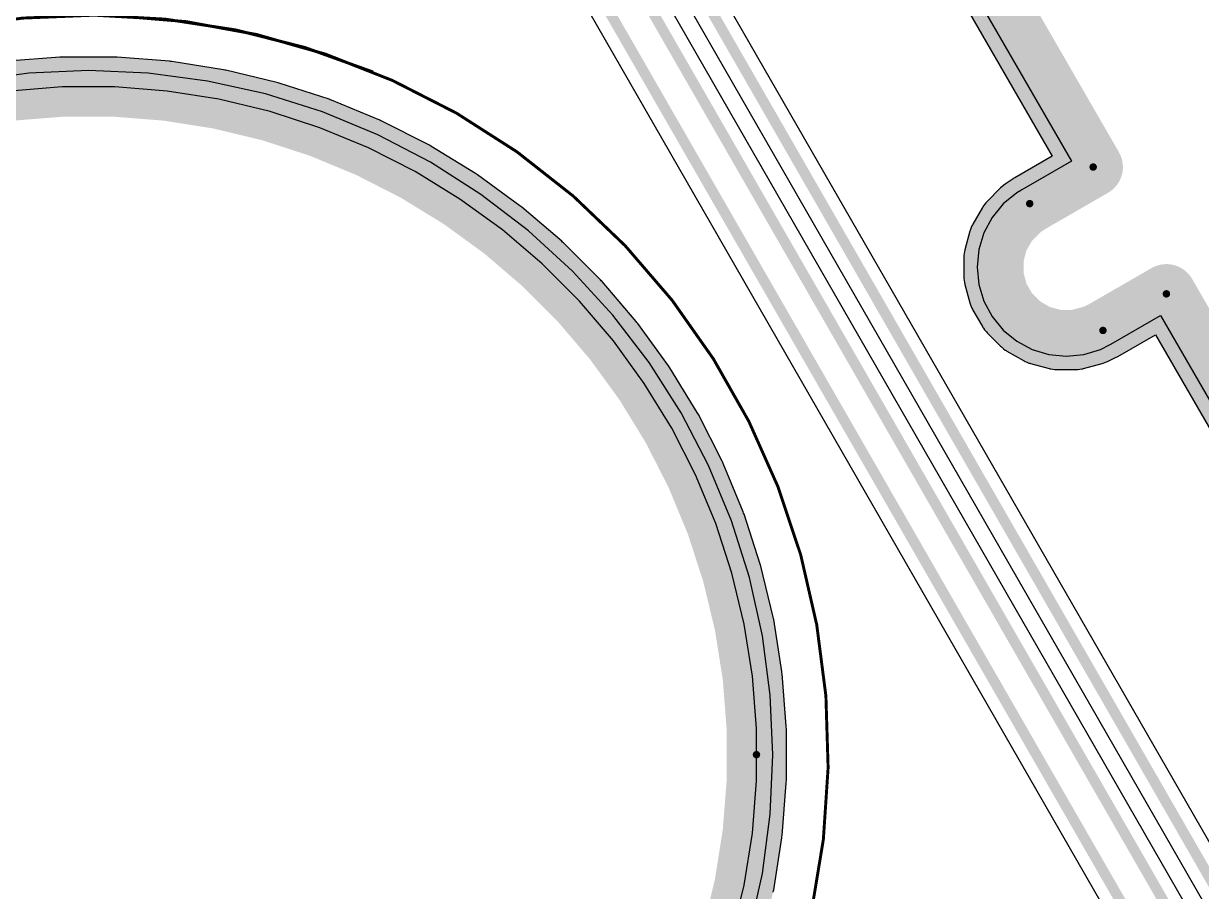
# Model space of a CAD drawing. Header units: millimetres. Extents: x 1.5 to 19.4, y 0 to 11.5.
# Drawn here: x 8.101 to 8.893, y 7.443 to 8.027 of the extents above; entities that cross this region are included whole.
import ezdxf

# ---------------------------------------------------------------- set-up
doc = ezdxf.new("R2010")
doc.units = ezdxf.units.MM
doc.header["$MEASUREMENT"] = 0
for name, color, linetype in [('BottomLayer', 5, 'Continuous'), ('InternalPlane1', 76, 'Continuous'), ('InternalPlane2', 16, 'Continuous'), ('KeepOutLayer', 6, 'Continuous'), ('Mechanical2', 216, 'Continuous'), ('Mechanical4', 56, 'Continuous'), ('MultiLayer', 9, 'Continuous'), ('TopLayer', 1, 'Continuous')]:
    doc.layers.add(name, color=color, linetype=linetype)

msp = doc.modelspace()

# ---------------------------------------------------------------- linework, layer by layer
at = {"layer": 'BottomLayer'}
for p, q in [((8.2755, 8.85211), (8.80544, 7.93424)), ((8.97733, 7.33857), (8.17443, 8.73573)), ((8.15743, 8.71825), (8.95253, 7.33467)), ((8.14498, 7.9951), (8.10491, 7.99335)), ((8.18505, 7.99335), (8.14498, 7.9951)), ((8.10491, 7.99335), (8.06515, 7.98811)), ((8.22482, 7.98811), (8.18505, 7.99335)), ((8.26398, 7.97943), (8.22482, 7.98811)), ((8.30223, 7.96737), (8.26398, 7.97943)), ((8.33929, 7.95202), (8.30223, 7.96737)), ((8.37486, 7.9335), (8.33929, 7.95202)), ((8.40869, 7.91195), (8.37486, 7.9335)), ((8.80544, 7.93424), (8.77209, 7.91499)), ((8.44051, 7.88753), (8.40869, 7.91195)), ((8.76871, 7.91298), (8.75962, 7.90552)), ((8.77151, 7.91448), (8.76871, 7.91298)), ((8.77209, 7.91499), (8.77151, 7.91448)), ((8.75962, 7.90552), (8.75216, 7.89643)), ((8.75216, 7.89643), (8.74661, 7.88606)), ((8.47008, 7.86044), (8.44051, 7.88753)), ((8.74661, 7.88606), (8.7432, 7.8748)), ((8.7432, 7.8748), (8.74205, 7.8631)), ((8.49718, 7.83086), (8.47008, 7.86044)), ((8.74205, 7.8631), (8.7432, 7.85139)), ((8.7432, 7.85139), (8.74661, 7.84013)), ((8.74661, 7.84013), (8.75216, 7.82976)), ((8.52159, 7.79904), (8.49718, 7.83086)), ((8.75216, 7.82976), (8.75962, 7.82067)), ((8.83201, 7.8112), (8.86535, 7.83046)), ((8.86535, 7.83046), (9.2775, 7.1166)), ((8.75962, 7.82067), (8.76871, 7.81321)), ((8.76871, 7.81321), (8.77909, 7.80766)), ((8.77909, 7.80766), (8.79034, 7.80425)), ((8.81375, 7.80425), (8.82501, 7.80766)), ((8.82501, 7.80766), (8.831, 7.81086)), ((8.831, 7.81086), (8.83201, 7.8112)), ((8.54314, 7.76522), (8.52159, 7.79904)), ((8.79034, 7.80425), (8.80205, 7.80309)), ((8.80205, 7.80309), (8.81375, 7.80425)), ((8.56166, 7.72964), (8.54314, 7.76522)), ((8.57701, 7.69259), (8.56166, 7.72964)), ((8.58907, 7.65433), (8.57701, 7.69259)), ((8.59776, 7.61517), (8.58907, 7.65433)), ((8.60299, 7.57541), (8.59776, 7.61517)), ((8.60474, 7.53534), (8.60299, 7.57541)), ((8.60299, 7.49527), (8.60474, 7.53534)), ((8.59776, 7.4555), (8.60299, 7.49527)), ((8.58907, 7.41635), (8.59776, 7.4555))]:
    msp.add_line(p, q, dxfattribs=at)
at = {"layer": 'BottomLayer', "const_width": 0.007}
msp.add_lwpolyline([(8.16426, 8.72989), (8.96717, 7.33273)], dxfattribs=at)
at = {"layer": 'InternalPlane1'}
for p, q in [((8.27206, 8.83928), (8.79261, 7.93768)), ((8.12577, 8.00419), (8.09061, 8.00143)), ((8.12656, 8.00418), (8.12577, 8.00419)), ((8.12735, 8.00425), (8.12656, 8.00418)), ((8.16262, 8.00425), (8.12735, 8.00425)), ((8.1634, 8.00418), (8.16262, 8.00425)), ((8.16419, 8.00419), (8.1634, 8.00418)), ((8.19935, 8.00143), (8.16419, 8.00419)), ((8.20013, 8.00129), (8.19935, 8.00143)), ((8.20092, 8.00124), (8.20013, 8.00129)), ((8.23576, 7.99572), (8.20092, 8.00124)), ((8.23652, 7.99552), (8.23576, 7.99572)), ((8.2373, 7.99542), (8.23652, 7.99552)), ((8.2716, 7.98718), (8.2373, 7.99542)), ((8.27234, 7.98692), (8.2716, 7.98718)), ((8.27312, 7.98675), (8.27234, 7.98692)), ((8.30666, 7.97586), (8.27312, 7.98675)), ((8.30738, 7.97554), (8.30666, 7.97586)), ((8.30814, 7.97531), (8.30738, 7.97554)), ((8.34072, 7.96181), (8.30814, 7.97531)), ((8.34142, 7.96144), (8.34072, 7.96181)), ((8.34216, 7.96115), (8.34142, 7.96144)), ((8.37358, 7.94514), (8.34216, 7.96115)), ((8.37424, 7.94471), (8.37358, 7.94514)), ((8.37496, 7.94437), (8.37424, 7.94471)), ((8.40503, 7.92594), (8.37496, 7.94437)), ((8.79261, 7.93768), (8.76739, 7.92312)), ((8.40566, 7.92546), (8.40503, 7.92594)), ((8.40634, 7.92506), (8.40566, 7.92546)), ((8.43487, 7.90433), (8.40634, 7.92506)), ((8.75788, 7.91635), (8.74879, 7.90726)), ((8.76092, 7.91885), (8.75788, 7.91635)), ((8.76628, 7.92242), (8.76092, 7.91885)), ((8.76686, 7.92273), (8.76628, 7.92242)), ((8.76739, 7.92312), (8.76686, 7.92273)), ((8.43546, 7.90381), (8.43487, 7.90433)), ((8.43611, 7.90336), (8.43546, 7.90381)), ((8.46293, 7.88045), (8.43611, 7.90336)), ((8.7456, 7.9031), (8.73918, 7.89198)), ((8.74598, 7.90364), (8.7456, 7.9031)), ((8.74629, 7.90422), (8.74598, 7.90364)), ((8.74713, 7.90524), (8.74629, 7.90422)), ((8.74789, 7.9063), (8.74713, 7.90524)), ((8.74837, 7.90675), (8.74789, 7.9063)), ((8.74879, 7.90726), (8.74837, 7.90675)), ((8.73918, 7.89198), (8.7389, 7.89138)), ((8.73717, 7.88713), (8.73384, 7.87472)), ((8.7374, 7.88775), (8.73717, 7.88713)), ((8.73755, 7.88839), (8.7374, 7.88775)), ((8.73809, 7.88958), (8.73755, 7.88839)), ((8.73856, 7.89082), (8.73809, 7.88958)), ((8.7389, 7.89138), (8.73856, 7.89082)), ((8.46348, 7.87988), (8.46293, 7.88045)), ((8.46409, 7.87938), (8.46348, 7.87988)), ((8.48903, 7.85444), (8.46409, 7.87938)), ((8.73322, 7.87017), (8.73316, 7.86952)), ((8.73316, 7.86952), (8.73316, 7.85667)), ((8.73342, 7.87213), (8.7332, 7.87083)), ((8.7332, 7.87083), (8.73322, 7.87017)), ((8.73354, 7.87344), (8.73342, 7.87213)), ((8.73374, 7.87407), (8.73354, 7.87344)), ((8.73384, 7.87472), (8.73374, 7.87407)), ((8.48953, 7.85383), (8.48903, 7.85444)), ((8.4901, 7.85328), (8.48953, 7.85383)), ((8.513, 7.82647), (8.4901, 7.85328)), ((8.73316, 7.85667), (8.73322, 7.85602)), ((8.73322, 7.85602), (8.7332, 7.85536)), ((8.7332, 7.85536), (8.73342, 7.85406)), ((8.73342, 7.85406), (8.73354, 7.85275)), ((8.73354, 7.85275), (8.73374, 7.85212)), ((8.73374, 7.85212), (8.73384, 7.85147)), ((8.73384, 7.85147), (8.73717, 7.83906)), ((8.73717, 7.83906), (8.7374, 7.83844)), ((8.7374, 7.83844), (8.73755, 7.8378)), ((8.73755, 7.8378), (8.73809, 7.8366)), ((8.73809, 7.8366), (8.73856, 7.83537)), ((8.73856, 7.83537), (8.7389, 7.83481)), ((8.7389, 7.83481), (8.73918, 7.83421)), ((8.73918, 7.83421), (8.7456, 7.82309)), ((8.51346, 7.82582), (8.513, 7.82647)), ((8.51398, 7.82523), (8.51346, 7.82582)), ((8.53471, 7.79669), (8.51398, 7.82523)), ((8.7456, 7.82309), (8.74598, 7.82255)), ((8.74598, 7.82255), (8.74629, 7.82197)), ((8.74629, 7.82197), (8.74713, 7.82095)), ((8.74713, 7.82095), (8.74789, 7.81989)), ((8.74789, 7.81989), (8.74837, 7.81944)), ((8.74837, 7.81944), (8.74879, 7.81893)), ((8.74879, 7.81893), (8.75788, 7.80984)), ((8.8367, 7.80307), (8.86192, 7.81763)), ((8.86192, 7.81763), (9.26937, 7.11191)), ((8.75788, 7.80984), (8.75839, 7.80942)), ((8.75839, 7.80942), (8.75884, 7.80894)), ((8.75884, 7.80894), (8.75991, 7.80818)), ((8.75991, 7.80818), (8.76092, 7.80734)), ((8.76092, 7.80734), (8.7615, 7.80703)), ((8.7615, 7.80703), (8.76204, 7.80665)), ((8.76204, 7.80665), (8.77317, 7.80022)), ((8.53511, 7.79601), (8.53471, 7.79669)), ((8.77317, 7.80022), (8.77377, 7.79995)), ((8.77377, 7.79995), (8.77433, 7.7996)), ((8.77433, 7.7996), (8.77556, 7.79914)), ((8.77556, 7.79914), (8.77675, 7.7986)), ((8.77675, 7.7986), (8.7774, 7.79845)), ((8.7774, 7.79845), (8.77801, 7.79822)), ((8.77801, 7.79822), (8.79042, 7.79489)), ((8.81367, 7.79489), (8.82608, 7.79822)), ((8.82608, 7.79822), (8.82861, 7.79917)), ((8.82608, 7.79822), (8.82608, 7.79822)), ((8.82608, 7.79822), (8.82608, 7.79822)), ((8.82861, 7.79917), (8.82977, 7.7996)), ((8.82977, 7.7996), (8.83554, 7.80245)), ((8.82977, 7.7996), (8.82977, 7.7996)), ((8.82977, 7.7996), (8.82977, 7.7996)), ((8.83554, 7.80245), (8.8361, 7.8028)), ((8.8361, 7.8028), (8.8367, 7.80307)), ((8.53559, 7.79538), (8.53511, 7.79601)), ((8.55401, 7.76531), (8.53559, 7.79538)), ((8.79042, 7.79489), (8.79107, 7.79478)), ((8.79107, 7.79478), (8.7917, 7.79459)), ((8.7917, 7.79459), (8.79301, 7.79446)), ((8.79301, 7.79446), (8.79431, 7.79425)), ((8.79431, 7.79425), (8.79497, 7.79427)), ((8.79497, 7.79427), (8.79562, 7.79421)), ((8.79562, 7.79421), (8.80847, 7.79421)), ((8.80847, 7.79421), (8.80913, 7.79427)), ((8.80913, 7.79427), (8.80978, 7.79425)), ((8.80978, 7.79425), (8.81108, 7.79446)), ((8.81108, 7.79446), (8.81239, 7.79459)), ((8.81239, 7.79459), (8.81302, 7.79478)), ((8.81302, 7.79478), (8.81367, 7.79489)), ((8.55436, 7.7646), (8.55401, 7.76531)), ((8.55479, 7.76393), (8.55436, 7.7646)), ((8.5708, 7.73251), (8.55479, 7.76393)), ((8.57109, 7.73177), (8.5708, 7.73251)), ((8.57146, 7.73108), (8.57109, 7.73177)), ((8.58495, 7.69849), (8.57146, 7.73108)), ((8.58518, 7.69774), (8.58495, 7.69849)), ((8.5855, 7.69701), (8.58518, 7.69774)), ((8.5964, 7.66347), (8.5855, 7.69701)), ((8.59657, 7.6627), (8.5964, 7.66347)), ((8.59683, 7.66195), (8.59657, 7.6627)), ((8.60506, 7.62766), (8.59683, 7.66195)), ((8.60517, 7.62688), (8.60506, 7.62766)), ((8.60537, 7.62611), (8.60517, 7.62688)), ((8.61089, 7.59128), (8.60537, 7.62611)), ((8.61093, 7.59049), (8.61089, 7.59128)), ((8.61107, 7.58971), (8.61093, 7.59049)), ((8.61384, 7.55455), (8.61107, 7.58971)), ((8.61382, 7.55376), (8.61384, 7.55455)), ((8.6139, 7.55297), (8.61382, 7.55376)), ((8.6139, 7.53534), (8.6139, 7.55297)), ((8.6139, 7.5177), (8.6139, 7.53534)), ((8.61107, 7.48097), (8.61384, 7.51613)), ((8.61382, 7.51692), (8.6139, 7.5177)), ((8.61384, 7.51613), (8.61382, 7.51692)), ((8.61089, 7.4794), (8.61093, 7.48019)), ((8.61093, 7.48019), (8.61107, 7.48097)), ((8.60537, 7.44457), (8.61089, 7.4794)), ((8.60506, 7.44302), (8.60517, 7.4438)), ((8.60517, 7.4438), (8.60537, 7.44457))]:
    msp.add_line(p, q, dxfattribs=at)
at = {"layer": 'InternalPlane1', "const_width": 0.04}
for points in [[(8.27942, 8.86674), (8.82006, 7.93032)], [(8.09219, 7.98139), (8.12735, 7.98416)], [(8.12735, 7.98416), (8.16262, 7.98416)], [(8.16262, 7.98416), (8.19778, 7.98139)], [(8.05736, 7.97587), (8.09219, 7.98139)], [(8.19778, 7.98139), (8.23261, 7.97587)], [(8.23261, 7.97587), (8.26691, 7.96764)], [(8.26691, 7.96764), (8.30045, 7.95674)], [(8.30045, 7.95674), (8.33303, 7.94325)], [(8.33303, 7.94325), (8.36446, 7.92723)], [(8.36446, 7.92723), (8.39453, 7.90881)], [(8.77744, 7.90571), (8.82006, 7.93032)], [(8.39453, 7.90881), (8.42306, 7.88808)], [(8.77209, 7.90214), (8.77744, 7.90571)], [(8.763, 7.89305), (8.77209, 7.90214)], [(8.42306, 7.88808), (8.44988, 7.86517)], [(8.75658, 7.88193), (8.763, 7.89305)], [(8.75325, 7.86952), (8.75658, 7.88193)], [(8.44988, 7.86517), (8.47482, 7.84023)], [(8.75325, 7.85667), (8.75325, 7.86952)], [(8.75325, 7.85667), (8.75658, 7.84426)], [(8.47482, 7.84023), (8.49772, 7.81341)], [(8.75658, 7.84426), (8.763, 7.83314)], [(8.82665, 7.82048), (8.86927, 7.84508)], [(8.86927, 7.84508), (9.28677, 7.12195)], [(8.763, 7.83314), (8.77209, 7.82405)], [(8.77209, 7.82405), (8.78321, 7.81763)], [(8.78321, 7.81763), (8.79562, 7.8143)], [(8.80847, 7.8143), (8.82088, 7.81763)], [(8.82088, 7.81763), (8.82665, 7.82048)], [(8.49772, 7.81341), (8.51845, 7.78488)], [(8.79562, 7.8143), (8.80847, 7.8143)], [(8.51845, 7.78488), (8.53688, 7.75481)], [(8.53688, 7.75481), (8.55289, 7.72339)], [(8.55289, 7.72339), (8.56639, 7.6908)], [(8.56639, 7.6908), (8.57729, 7.65726)], [(8.57729, 7.65726), (8.58552, 7.62297)], [(8.58552, 7.62297), (8.59104, 7.58813)], [(8.59104, 7.58813), (8.5938, 7.55297)], [(8.5938, 7.53534), (8.5938, 7.55297)], [(8.5938, 7.5177), (8.5938, 7.53534)], [(8.59104, 7.48255), (8.5938, 7.5177)], [(8.58552, 7.44771), (8.59104, 7.48255)], [(8.57729, 7.41342), (8.58552, 7.44771)]]:
    msp.add_lwpolyline(points, dxfattribs=at)
at = {"layer": 'InternalPlane1', "const_width": 0.02}
for points in [[(8.11735, 7.98416, 1), (8.13735, 7.98416, 1)], [(8.11735, 7.98416, 1), (8.13735, 7.98416, 1)], [(8.15262, 7.98416, 1), (8.17262, 7.98416, 1)], [(8.15262, 7.98416, 1), (8.17262, 7.98416, 1)], [(8.08219, 7.98139, 1), (8.10219, 7.98139, 1)], [(8.08219, 7.98139, 1), (8.10219, 7.98139, 1)], [(8.18778, 7.98139, 1), (8.20778, 7.98139, 1)], [(8.18778, 7.98139, 1), (8.20778, 7.98139, 1)], [(8.22261, 7.97587, 1), (8.24261, 7.97587, 1)], [(8.22261, 7.97587, 1), (8.24261, 7.97587, 1)], [(8.25691, 7.96764, 1), (8.27691, 7.96764, 1)], [(8.25691, 7.96764, 1), (8.27691, 7.96764, 1)], [(8.29045, 7.95674, 1), (8.31045, 7.95674, 1)], [(8.29045, 7.95674, 1), (8.31045, 7.95674, 1)], [(8.32303, 7.94325, 1), (8.34303, 7.94325, 1)], [(8.32303, 7.94325, 1), (8.34303, 7.94325, 1)], [(8.35446, 7.92723, 1), (8.37446, 7.92723, 1)], [(8.35446, 7.92723, 1), (8.37446, 7.92723, 1)], [(8.81006, 7.93032, 1), (8.83006, 7.93032, 1)], [(8.81006, 7.93032, 1), (8.83006, 7.93032, 1)], [(8.38453, 7.90881, 1), (8.40453, 7.90881, 1)], [(8.38453, 7.90881, 1), (8.40453, 7.90881, 1)], [(8.76744, 7.90571, 1), (8.78744, 7.90571, 1)], [(8.76744, 7.90571, 1), (8.78744, 7.90571, 1)], [(8.76209, 7.90214, 1), (8.78209, 7.90214, 1)], [(8.76209, 7.90214, 1), (8.78209, 7.90214, 1)], [(8.41306, 7.88808, 1), (8.43306, 7.88808, 1)], [(8.41306, 7.88808, 1), (8.43306, 7.88808, 1)], [(8.753, 7.89305, 1), (8.773, 7.89305, 1)], [(8.753, 7.89305, 1), (8.773, 7.89305, 1)], [(8.74658, 7.88193, 1), (8.76658, 7.88193, 1)], [(8.74658, 7.88193, 1), (8.76658, 7.88193, 1)], [(8.43988, 7.86517, 1), (8.45988, 7.86517, 1)], [(8.43988, 7.86517, 1), (8.45988, 7.86517, 1)], [(8.74325, 7.86952, 1), (8.76325, 7.86952, 1)], [(8.74325, 7.86952, 1), (8.76325, 7.86952, 1)], [(8.74325, 7.85667, 1), (8.76325, 7.85667, 1)], [(8.74325, 7.85667, 1), (8.76325, 7.85667, 1)], [(8.46482, 7.84023, 1), (8.48482, 7.84023, 1)], [(8.46482, 7.84023, 1), (8.48482, 7.84023, 1)], [(8.74658, 7.84426, 1), (8.76658, 7.84426, 1)], [(8.74658, 7.84426, 1), (8.76658, 7.84426, 1)], [(8.85927, 7.84508, 1), (8.87927, 7.84508, 1)], [(8.85927, 7.84508, 1), (8.87927, 7.84508, 1)], [(8.753, 7.83314, 1), (8.773, 7.83314, 1)], [(8.753, 7.83314, 1), (8.773, 7.83314, 1)], [(8.76209, 7.82405, 1), (8.78209, 7.82405, 1)], [(8.76209, 7.82405, 1), (8.78209, 7.82405, 1)], [(8.77321, 7.81763, 1), (8.79321, 7.81763, 1)], [(8.77321, 7.81763, 1), (8.79321, 7.81763, 1)], [(8.81088, 7.81763, 1), (8.83088, 7.81763, 1)], [(8.81088, 7.81763, 1), (8.83088, 7.81763, 1)], [(8.81665, 7.82048, 1), (8.83665, 7.82048, 1)], [(8.81665, 7.82048, 1), (8.83665, 7.82048, 1)], [(8.48772, 7.81341, 1), (8.50772, 7.81341, 1)], [(8.48772, 7.81341, 1), (8.50772, 7.81341, 1)], [(8.78562, 7.8143, 1), (8.80562, 7.8143, 1)], [(8.78562, 7.8143, 1), (8.80562, 7.8143, 1)], [(8.79847, 7.8143, 1), (8.81847, 7.8143, 1)], [(8.79847, 7.8143, 1), (8.81847, 7.8143, 1)], [(8.50845, 7.78488, 1), (8.52845, 7.78488, 1)], [(8.50845, 7.78488, 1), (8.52845, 7.78488, 1)], [(8.52688, 7.75481, 1), (8.54688, 7.75481, 1)], [(8.52688, 7.75481, 1), (8.54688, 7.75481, 1)], [(8.54289, 7.72339, 1), (8.56289, 7.72339, 1)], [(8.54289, 7.72339, 1), (8.56289, 7.72339, 1)], [(8.55639, 7.6908, 1), (8.57639, 7.6908, 1)], [(8.55639, 7.6908, 1), (8.57639, 7.6908, 1)], [(8.56729, 7.65726, 1), (8.58729, 7.65726, 1)], [(8.56729, 7.65726, 1), (8.58729, 7.65726, 1)], [(8.57552, 7.62297, 1), (8.59552, 7.62297, 1)], [(8.57552, 7.62297, 1), (8.59552, 7.62297, 1)], [(8.58104, 7.58813, 1), (8.60104, 7.58813, 1)], [(8.58104, 7.58813, 1), (8.60104, 7.58813, 1)], [(8.5838, 7.55297, 1), (8.6038, 7.55297, 1)], [(8.5838, 7.55297, 1), (8.6038, 7.55297, 1)], [(8.5838, 7.53534, 1), (8.6038, 7.53534, 1)], [(8.5838, 7.53534, 1), (8.6038, 7.53534, 1)], [(8.5838, 7.5177, 1), (8.6038, 7.5177, 1)], [(8.5838, 7.5177, 1), (8.6038, 7.5177, 1)], [(8.58104, 7.48255, 1), (8.60104, 7.48255, 1)], [(8.58104, 7.48255, 1), (8.60104, 7.48255, 1)], [(8.57552, 7.44771, 1), (8.59552, 7.44771, 1)], [(8.57552, 7.44771, 1), (8.59552, 7.44771, 1)]]:
    msp.add_lwpolyline(points, format="xyb", close=True, dxfattribs=at)
at = {"layer": 'InternalPlane2'}
for p, q in [((8.27206, 8.83928), (8.79261, 7.93768)), ((8.12577, 8.00419), (8.09061, 8.00143)), ((8.12656, 8.00418), (8.12577, 8.00419)), ((8.12735, 8.00425), (8.12656, 8.00418)), ((8.16262, 8.00425), (8.12735, 8.00425)), ((8.1634, 8.00418), (8.16262, 8.00425)), ((8.16419, 8.00419), (8.1634, 8.00418)), ((8.19935, 8.00143), (8.16419, 8.00419)), ((8.20013, 8.00129), (8.19935, 8.00143)), ((8.20092, 8.00124), (8.20013, 8.00129)), ((8.23576, 7.99572), (8.20092, 8.00124)), ((8.23652, 7.99552), (8.23576, 7.99572)), ((8.2373, 7.99542), (8.23652, 7.99552)), ((8.2716, 7.98718), (8.2373, 7.99542)), ((8.27234, 7.98692), (8.2716, 7.98718)), ((8.27312, 7.98675), (8.27234, 7.98692)), ((8.30666, 7.97586), (8.27312, 7.98675)), ((8.30738, 7.97554), (8.30666, 7.97586)), ((8.30814, 7.97531), (8.30738, 7.97554)), ((8.34072, 7.96181), (8.30814, 7.97531)), ((8.34142, 7.96144), (8.34072, 7.96181)), ((8.34216, 7.96115), (8.34142, 7.96144)), ((8.37358, 7.94514), (8.34216, 7.96115)), ((8.37424, 7.94471), (8.37358, 7.94514)), ((8.37496, 7.94437), (8.37424, 7.94471)), ((8.40503, 7.92594), (8.37496, 7.94437)), ((8.79261, 7.93768), (8.76739, 7.92312)), ((8.40566, 7.92546), (8.40503, 7.92594)), ((8.40634, 7.92506), (8.40566, 7.92546)), ((8.43487, 7.90433), (8.40634, 7.92506)), ((8.75788, 7.91635), (8.74879, 7.90726)), ((8.76092, 7.91885), (8.75788, 7.91635)), ((8.76628, 7.92242), (8.76092, 7.91885)), ((8.76686, 7.92273), (8.76628, 7.92242)), ((8.76739, 7.92312), (8.76686, 7.92273)), ((8.43546, 7.90381), (8.43487, 7.90433)), ((8.43611, 7.90336), (8.43546, 7.90381)), ((8.46293, 7.88045), (8.43611, 7.90336)), ((8.7456, 7.9031), (8.73918, 7.89198)), ((8.74598, 7.90364), (8.7456, 7.9031)), ((8.74629, 7.90422), (8.74598, 7.90364)), ((8.74713, 7.90524), (8.74629, 7.90422)), ((8.74789, 7.9063), (8.74713, 7.90524)), ((8.74837, 7.90675), (8.74789, 7.9063)), ((8.74879, 7.90726), (8.74837, 7.90675)), ((8.73918, 7.89198), (8.7389, 7.89138)), ((8.73717, 7.88713), (8.73384, 7.87472)), ((8.7374, 7.88775), (8.73717, 7.88713)), ((8.73755, 7.88839), (8.7374, 7.88775)), ((8.73809, 7.88958), (8.73755, 7.88839)), ((8.73856, 7.89082), (8.73809, 7.88958)), ((8.7389, 7.89138), (8.73856, 7.89082)), ((8.46348, 7.87988), (8.46293, 7.88045)), ((8.46409, 7.87938), (8.46348, 7.87988)), ((8.48903, 7.85444), (8.46409, 7.87938)), ((8.73322, 7.87017), (8.73316, 7.86952)), ((8.73316, 7.86952), (8.73316, 7.85667)), ((8.73342, 7.87213), (8.7332, 7.87083)), ((8.7332, 7.87083), (8.73322, 7.87017)), ((8.73354, 7.87344), (8.73342, 7.87213)), ((8.73374, 7.87407), (8.73354, 7.87344)), ((8.73384, 7.87472), (8.73374, 7.87407)), ((8.48953, 7.85383), (8.48903, 7.85444)), ((8.4901, 7.85328), (8.48953, 7.85383)), ((8.513, 7.82647), (8.4901, 7.85328)), ((8.73316, 7.85667), (8.73322, 7.85602)), ((8.73322, 7.85602), (8.7332, 7.85536)), ((8.7332, 7.85536), (8.73342, 7.85406)), ((8.73342, 7.85406), (8.73354, 7.85275)), ((8.73354, 7.85275), (8.73374, 7.85212)), ((8.73374, 7.85212), (8.73384, 7.85147)), ((8.73384, 7.85147), (8.73717, 7.83906)), ((8.73717, 7.83906), (8.7374, 7.83844)), ((8.7374, 7.83844), (8.73755, 7.8378)), ((8.73755, 7.8378), (8.73809, 7.8366)), ((8.73809, 7.8366), (8.73856, 7.83537)), ((8.73856, 7.83537), (8.7389, 7.83481)), ((8.7389, 7.83481), (8.73918, 7.83421)), ((8.73918, 7.83421), (8.7456, 7.82309)), ((8.51346, 7.82582), (8.513, 7.82647)), ((8.51398, 7.82523), (8.51346, 7.82582)), ((8.53471, 7.79669), (8.51398, 7.82523)), ((8.7456, 7.82309), (8.74598, 7.82255)), ((8.74598, 7.82255), (8.74629, 7.82197)), ((8.74629, 7.82197), (8.74713, 7.82095)), ((8.74713, 7.82095), (8.74789, 7.81989)), ((8.74789, 7.81989), (8.74837, 7.81944)), ((8.74837, 7.81944), (8.74879, 7.81893)), ((8.74879, 7.81893), (8.75788, 7.80984)), ((8.8367, 7.80307), (8.86192, 7.81763)), ((8.86192, 7.81763), (9.26937, 7.11191)), ((8.75788, 7.80984), (8.75839, 7.80942)), ((8.75839, 7.80942), (8.75884, 7.80894)), ((8.75884, 7.80894), (8.75991, 7.80818)), ((8.75991, 7.80818), (8.76092, 7.80734)), ((8.76092, 7.80734), (8.7615, 7.80703)), ((8.7615, 7.80703), (8.76204, 7.80665)), ((8.76204, 7.80665), (8.77317, 7.80022)), ((8.53511, 7.79601), (8.53471, 7.79669)), ((8.77317, 7.80022), (8.77377, 7.79995)), ((8.77377, 7.79995), (8.77433, 7.7996)), ((8.77433, 7.7996), (8.77556, 7.79914)), ((8.77556, 7.79914), (8.77675, 7.7986)), ((8.77675, 7.7986), (8.7774, 7.79845)), ((8.7774, 7.79845), (8.77801, 7.79822)), ((8.77801, 7.79822), (8.79042, 7.79489)), ((8.81367, 7.79489), (8.82608, 7.79822)), ((8.82608, 7.79822), (8.82861, 7.79917)), ((8.82608, 7.79822), (8.82608, 7.79822)), ((8.82608, 7.79822), (8.82608, 7.79822)), ((8.82861, 7.79917), (8.82977, 7.7996)), ((8.82977, 7.7996), (8.83554, 7.80245)), ((8.82977, 7.7996), (8.82977, 7.7996)), ((8.82977, 7.7996), (8.82977, 7.7996)), ((8.83554, 7.80245), (8.8361, 7.8028)), ((8.8361, 7.8028), (8.8367, 7.80307)), ((8.53559, 7.79538), (8.53511, 7.79601)), ((8.55401, 7.76531), (8.53559, 7.79538)), ((8.79042, 7.79489), (8.79107, 7.79478)), ((8.79107, 7.79478), (8.7917, 7.79459)), ((8.7917, 7.79459), (8.79301, 7.79446)), ((8.79301, 7.79446), (8.79431, 7.79425)), ((8.79431, 7.79425), (8.79497, 7.79427)), ((8.79497, 7.79427), (8.79562, 7.79421)), ((8.79562, 7.79421), (8.80847, 7.79421)), ((8.80847, 7.79421), (8.80913, 7.79427)), ((8.80913, 7.79427), (8.80978, 7.79425)), ((8.80978, 7.79425), (8.81108, 7.79446)), ((8.81108, 7.79446), (8.81239, 7.79459)), ((8.81239, 7.79459), (8.81302, 7.79478)), ((8.81302, 7.79478), (8.81367, 7.79489)), ((8.55436, 7.7646), (8.55401, 7.76531)), ((8.55479, 7.76393), (8.55436, 7.7646)), ((8.5708, 7.73251), (8.55479, 7.76393)), ((8.57109, 7.73177), (8.5708, 7.73251)), ((8.57146, 7.73108), (8.57109, 7.73177)), ((8.58495, 7.69849), (8.57146, 7.73108)), ((8.58518, 7.69774), (8.58495, 7.69849)), ((8.5855, 7.69701), (8.58518, 7.69774)), ((8.5964, 7.66347), (8.5855, 7.69701)), ((8.59657, 7.6627), (8.5964, 7.66347)), ((8.59683, 7.66195), (8.59657, 7.6627)), ((8.60506, 7.62766), (8.59683, 7.66195)), ((8.60517, 7.62688), (8.60506, 7.62766)), ((8.60537, 7.62611), (8.60517, 7.62688)), ((8.61089, 7.59128), (8.60537, 7.62611)), ((8.61093, 7.59049), (8.61089, 7.59128)), ((8.61107, 7.58971), (8.61093, 7.59049)), ((8.61384, 7.55455), (8.61107, 7.58971)), ((8.61382, 7.55376), (8.61384, 7.55455)), ((8.6139, 7.55297), (8.61382, 7.55376)), ((8.6139, 7.53534), (8.6139, 7.55297)), ((8.6139, 7.5177), (8.6139, 7.53534)), ((8.61107, 7.48097), (8.61384, 7.51613)), ((8.61382, 7.51692), (8.6139, 7.5177)), ((8.61384, 7.51613), (8.61382, 7.51692)), ((8.61089, 7.4794), (8.61093, 7.48019)), ((8.61093, 7.48019), (8.61107, 7.48097)), ((8.60537, 7.44457), (8.61089, 7.4794)), ((8.60506, 7.44302), (8.60517, 7.4438)), ((8.60517, 7.4438), (8.60537, 7.44457))]:
    msp.add_line(p, q, dxfattribs=at)
at = {"layer": 'InternalPlane2', "const_width": 0.04}
for points in [[(8.27942, 8.86674), (8.82006, 7.93032)], [(8.09219, 7.98139), (8.12735, 7.98416)], [(8.12735, 7.98416), (8.16262, 7.98416)], [(8.16262, 7.98416), (8.19778, 7.98139)], [(8.05736, 7.97587), (8.09219, 7.98139)], [(8.19778, 7.98139), (8.23261, 7.97587)], [(8.23261, 7.97587), (8.26691, 7.96764)], [(8.26691, 7.96764), (8.30045, 7.95674)], [(8.30045, 7.95674), (8.33303, 7.94325)], [(8.33303, 7.94325), (8.36446, 7.92723)], [(8.36446, 7.92723), (8.39453, 7.90881)], [(8.77744, 7.90571), (8.82006, 7.93032)], [(8.39453, 7.90881), (8.42306, 7.88808)], [(8.77209, 7.90214), (8.77744, 7.90571)], [(8.763, 7.89305), (8.77209, 7.90214)], [(8.42306, 7.88808), (8.44988, 7.86517)], [(8.75658, 7.88193), (8.763, 7.89305)], [(8.75325, 7.86952), (8.75658, 7.88193)], [(8.44988, 7.86517), (8.47482, 7.84023)], [(8.75325, 7.85667), (8.75325, 7.86952)], [(8.75325, 7.85667), (8.75658, 7.84426)], [(8.47482, 7.84023), (8.49772, 7.81341)], [(8.75658, 7.84426), (8.763, 7.83314)], [(8.82665, 7.82048), (8.86927, 7.84508)], [(8.86927, 7.84508), (9.28677, 7.12195)], [(8.763, 7.83314), (8.77209, 7.82405)], [(8.77209, 7.82405), (8.78321, 7.81763)], [(8.78321, 7.81763), (8.79562, 7.8143)], [(8.80847, 7.8143), (8.82088, 7.81763)], [(8.82088, 7.81763), (8.82665, 7.82048)], [(8.49772, 7.81341), (8.51845, 7.78488)], [(8.79562, 7.8143), (8.80847, 7.8143)], [(8.51845, 7.78488), (8.53688, 7.75481)], [(8.53688, 7.75481), (8.55289, 7.72339)], [(8.55289, 7.72339), (8.56639, 7.6908)], [(8.56639, 7.6908), (8.57729, 7.65726)], [(8.57729, 7.65726), (8.58552, 7.62297)], [(8.58552, 7.62297), (8.59104, 7.58813)], [(8.59104, 7.58813), (8.5938, 7.55297)], [(8.5938, 7.53534), (8.5938, 7.55297)], [(8.5938, 7.5177), (8.5938, 7.53534)], [(8.59104, 7.48255), (8.5938, 7.5177)], [(8.58552, 7.44771), (8.59104, 7.48255)], [(8.57729, 7.41342), (8.58552, 7.44771)]]:
    msp.add_lwpolyline(points, dxfattribs=at)
at = {"layer": 'InternalPlane2', "const_width": 0.02}
for points in [[(8.11735, 7.98416, 1), (8.13735, 7.98416, 1)], [(8.11735, 7.98416, 1), (8.13735, 7.98416, 1)], [(8.15262, 7.98416, 1), (8.17262, 7.98416, 1)], [(8.15262, 7.98416, 1), (8.17262, 7.98416, 1)], [(8.08219, 7.98139, 1), (8.10219, 7.98139, 1)], [(8.08219, 7.98139, 1), (8.10219, 7.98139, 1)], [(8.18778, 7.98139, 1), (8.20778, 7.98139, 1)], [(8.18778, 7.98139, 1), (8.20778, 7.98139, 1)], [(8.22261, 7.97587, 1), (8.24261, 7.97587, 1)], [(8.22261, 7.97587, 1), (8.24261, 7.97587, 1)], [(8.25691, 7.96764, 1), (8.27691, 7.96764, 1)], [(8.25691, 7.96764, 1), (8.27691, 7.96764, 1)], [(8.29045, 7.95674, 1), (8.31045, 7.95674, 1)], [(8.29045, 7.95674, 1), (8.31045, 7.95674, 1)], [(8.32303, 7.94325, 1), (8.34303, 7.94325, 1)], [(8.32303, 7.94325, 1), (8.34303, 7.94325, 1)], [(8.35446, 7.92723, 1), (8.37446, 7.92723, 1)], [(8.35446, 7.92723, 1), (8.37446, 7.92723, 1)], [(8.81006, 7.93032, 1), (8.83006, 7.93032, 1)], [(8.81006, 7.93032, 1), (8.83006, 7.93032, 1)], [(8.38453, 7.90881, 1), (8.40453, 7.90881, 1)], [(8.38453, 7.90881, 1), (8.40453, 7.90881, 1)], [(8.76744, 7.90571, 1), (8.78744, 7.90571, 1)], [(8.76744, 7.90571, 1), (8.78744, 7.90571, 1)], [(8.76209, 7.90214, 1), (8.78209, 7.90214, 1)], [(8.76209, 7.90214, 1), (8.78209, 7.90214, 1)], [(8.41306, 7.88808, 1), (8.43306, 7.88808, 1)], [(8.41306, 7.88808, 1), (8.43306, 7.88808, 1)], [(8.753, 7.89305, 1), (8.773, 7.89305, 1)], [(8.753, 7.89305, 1), (8.773, 7.89305, 1)], [(8.74658, 7.88193, 1), (8.76658, 7.88193, 1)], [(8.74658, 7.88193, 1), (8.76658, 7.88193, 1)], [(8.43988, 7.86517, 1), (8.45988, 7.86517, 1)], [(8.43988, 7.86517, 1), (8.45988, 7.86517, 1)], [(8.74325, 7.86952, 1), (8.76325, 7.86952, 1)], [(8.74325, 7.86952, 1), (8.76325, 7.86952, 1)], [(8.74325, 7.85667, 1), (8.76325, 7.85667, 1)], [(8.74325, 7.85667, 1), (8.76325, 7.85667, 1)], [(8.46482, 7.84023, 1), (8.48482, 7.84023, 1)], [(8.46482, 7.84023, 1), (8.48482, 7.84023, 1)], [(8.74658, 7.84426, 1), (8.76658, 7.84426, 1)], [(8.74658, 7.84426, 1), (8.76658, 7.84426, 1)], [(8.85927, 7.84508, 1), (8.87927, 7.84508, 1)], [(8.85927, 7.84508, 1), (8.87927, 7.84508, 1)], [(8.753, 7.83314, 1), (8.773, 7.83314, 1)], [(8.753, 7.83314, 1), (8.773, 7.83314, 1)], [(8.76209, 7.82405, 1), (8.78209, 7.82405, 1)], [(8.76209, 7.82405, 1), (8.78209, 7.82405, 1)], [(8.77321, 7.81763, 1), (8.79321, 7.81763, 1)], [(8.77321, 7.81763, 1), (8.79321, 7.81763, 1)], [(8.81088, 7.81763, 1), (8.83088, 7.81763, 1)], [(8.81088, 7.81763, 1), (8.83088, 7.81763, 1)], [(8.81665, 7.82048, 1), (8.83665, 7.82048, 1)], [(8.81665, 7.82048, 1), (8.83665, 7.82048, 1)], [(8.48772, 7.81341, 1), (8.50772, 7.81341, 1)], [(8.48772, 7.81341, 1), (8.50772, 7.81341, 1)], [(8.78562, 7.8143, 1), (8.80562, 7.8143, 1)], [(8.78562, 7.8143, 1), (8.80562, 7.8143, 1)], [(8.79847, 7.8143, 1), (8.81847, 7.8143, 1)], [(8.79847, 7.8143, 1), (8.81847, 7.8143, 1)], [(8.50845, 7.78488, 1), (8.52845, 7.78488, 1)], [(8.50845, 7.78488, 1), (8.52845, 7.78488, 1)], [(8.52688, 7.75481, 1), (8.54688, 7.75481, 1)], [(8.52688, 7.75481, 1), (8.54688, 7.75481, 1)], [(8.54289, 7.72339, 1), (8.56289, 7.72339, 1)], [(8.54289, 7.72339, 1), (8.56289, 7.72339, 1)], [(8.55639, 7.6908, 1), (8.57639, 7.6908, 1)], [(8.55639, 7.6908, 1), (8.57639, 7.6908, 1)], [(8.56729, 7.65726, 1), (8.58729, 7.65726, 1)], [(8.56729, 7.65726, 1), (8.58729, 7.65726, 1)], [(8.57552, 7.62297, 1), (8.59552, 7.62297, 1)], [(8.57552, 7.62297, 1), (8.59552, 7.62297, 1)], [(8.58104, 7.58813, 1), (8.60104, 7.58813, 1)], [(8.58104, 7.58813, 1), (8.60104, 7.58813, 1)], [(8.5838, 7.55297, 1), (8.6038, 7.55297, 1)], [(8.5838, 7.55297, 1), (8.6038, 7.55297, 1)], [(8.5838, 7.53534, 1), (8.6038, 7.53534, 1)], [(8.5838, 7.53534, 1), (8.6038, 7.53534, 1)], [(8.5838, 7.5177, 1), (8.6038, 7.5177, 1)], [(8.5838, 7.5177, 1), (8.6038, 7.5177, 1)], [(8.58104, 7.48255, 1), (8.60104, 7.48255, 1)], [(8.58104, 7.48255, 1), (8.60104, 7.48255, 1)], [(8.57552, 7.44771, 1), (8.59552, 7.44771, 1)], [(8.57552, 7.44771, 1), (8.59552, 7.44771, 1)]]:
    msp.add_lwpolyline(points, format="xyb", close=True, dxfattribs=at)
at = {"layer": 'KeepOutLayer', "const_width": 0.005}
for points in [[(8.27942, 8.86674), (8.82006, 7.93032)], [(8.77744, 7.90571), (8.82006, 7.93032)], [(8.82665, 7.82048), (8.86927, 7.84508)], [(8.86927, 7.84508), (9.28677, 7.12195)]]:
    msp.add_lwpolyline(points, dxfattribs=at)
at = {"layer": 'KeepOutLayer'}
for points, const_width in [([(8.5938, 7.53534, 1), (7.69617, 7.53534, 1)], 0.005), ([(8.81881, 7.93032, 1), (8.82131, 7.93032, 1)], 0.0025), ([(8.81881, 7.93032, 1), (8.82131, 7.93032, 1)], 0.0025), ([(8.77619, 7.90571, 1), (8.77869, 7.90571, 1)], 0.0025), ([(8.77619, 7.90571, 1), (8.77869, 7.90571, 1)], 0.0025), ([(8.86802, 7.84508, 1), (8.87052, 7.84508, 1)], 0.0025), ([(8.86802, 7.84508, 1), (8.87052, 7.84508, 1)], 0.0025), ([(8.8254, 7.82048, 1), (8.8279, 7.82048, 1)], 0.0025), ([(8.8254, 7.82048, 1), (8.8279, 7.82048, 1)], 0.0025), ([(8.59255, 7.53534, 1), (8.59505, 7.53534, 1)], 0.0025)]:
    msp.add_lwpolyline(points, format="xyb", close=True, dxfattribs=dict(at, const_width=const_width))
at = {"layer": 'KeepOutLayer', "const_width": 0.005}
msp.add_lwpolyline([(8.82665, 7.82048, -1), (8.77744, 7.90571)], format="xyb", dxfattribs=at)
at = {"layer": 'Mechanical2', "const_width": 0.00197}
for points in [[(8.60783, 7.35412, -2.449692), (8.33569, 7.99437)], [(8.16247, 8.03208, -0.98256), (8.14498, 7.03829)]]:
    msp.add_lwpolyline(points, format="xyb", dxfattribs=at)
at = {"layer": 'Mechanical2', "const_width": 0.000984}
msp.add_lwpolyline([(8.3352, 7.99437, 1), (8.33618, 7.99437, 1)], format="xyb", close=True, dxfattribs=at)
at = {"layer": 'Mechanical4', "const_width": 0.005}
for points in [[(8.27942, 8.86674), (8.82006, 7.93032)], [(8.77744, 7.90571), (8.82006, 7.93032)], [(8.82665, 7.82048), (8.86927, 7.84508)], [(8.86927, 7.84508), (9.28677, 7.12195)]]:
    msp.add_lwpolyline(points, dxfattribs=at)
at = {"layer": 'Mechanical4'}
for points, const_width in [([(8.5938, 7.53534, 1), (7.69617, 7.53534, 1)], 0.005), ([(8.81881, 7.93032, 1), (8.82131, 7.93032, 1)], 0.0025), ([(8.81881, 7.93032, 1), (8.82131, 7.93032, 1)], 0.0025), ([(8.77619, 7.90571, 1), (8.77869, 7.90571, 1)], 0.0025), ([(8.77619, 7.90571, 1), (8.77869, 7.90571, 1)], 0.0025), ([(8.86802, 7.84508, 1), (8.87052, 7.84508, 1)], 0.0025), ([(8.86802, 7.84508, 1), (8.87052, 7.84508, 1)], 0.0025), ([(8.8254, 7.82048, 1), (8.8279, 7.82048, 1)], 0.0025), ([(8.8254, 7.82048, 1), (8.8279, 7.82048, 1)], 0.0025), ([(8.59255, 7.53534, 1), (8.59505, 7.53534, 1)], 0.0025)]:
    msp.add_lwpolyline(points, format="xyb", close=True, dxfattribs=dict(at, const_width=const_width))
at = {"layer": 'Mechanical4', "const_width": 0.005}
msp.add_lwpolyline([(8.82665, 7.82048, -1), (8.77744, 7.90571)], format="xyb", dxfattribs=at)
at = {"layer": 'MultiLayer'}
for p, q in [((8.12735, 7.98416), (8.09219, 7.98139)), ((8.14498, 7.98416), (8.12735, 7.98416)), ((8.16262, 7.98416), (8.14498, 7.98416)), ((8.19778, 7.98139), (8.16262, 7.98416)), ((8.23261, 7.97587), (8.19778, 7.98139)), ((8.26691, 7.96764), (8.23261, 7.97587)), ((8.30045, 7.95674), (8.26691, 7.96764)), ((8.33303, 7.94325), (8.30045, 7.95674)), ((8.36446, 7.92723), (8.33303, 7.94325)), ((8.39453, 7.90881), (8.36446, 7.92723)), ((8.42306, 7.88808), (8.39453, 7.90881)), ((8.44988, 7.86517), (8.42306, 7.88808)), ((8.47482, 7.84023), (8.44988, 7.86517)), ((8.49772, 7.81341), (8.47482, 7.84023)), ((8.51845, 7.78488), (8.49772, 7.81341)), ((8.53688, 7.75481), (8.51845, 7.78488)), ((8.55289, 7.72339), (8.53688, 7.75481)), ((8.56639, 7.6908), (8.55289, 7.72339)), ((8.57729, 7.65726), (8.56639, 7.6908)), ((8.58552, 7.62297), (8.57729, 7.65726)), ((8.59104, 7.58813), (8.58552, 7.62297)), ((8.5938, 7.55297), (8.59104, 7.58813)), ((8.5938, 7.53534), (8.5938, 7.55297)), ((8.5938, 7.5177), (8.5938, 7.53534)), ((8.59104, 7.48255), (8.5938, 7.5177)), ((8.58552, 7.44771), (8.59104, 7.48255)), ((8.57729, 7.41342), (8.58552, 7.44771))]:
    msp.add_line(p, q, dxfattribs=at)
at = {"layer": 'TopLayer'}
for p, q in [((8.2755, 8.85211), (8.80544, 7.93424)), ((8.9246, 7.36086), (8.51017, 8.08202)), ((8.46048, 8.07105), (8.89694, 7.31156)), ((8.14498, 7.9951), (8.10491, 7.99335)), ((8.18505, 7.99335), (8.14498, 7.9951)), ((8.10491, 7.99335), (8.06515, 7.98811)), ((8.22482, 7.98811), (8.18505, 7.99335)), ((8.26398, 7.97943), (8.22482, 7.98811)), ((8.30223, 7.96737), (8.26398, 7.97943)), ((8.33929, 7.95202), (8.30223, 7.96737)), ((8.37486, 7.9335), (8.33929, 7.95202)), ((8.40869, 7.91195), (8.37486, 7.9335)), ((8.80544, 7.93424), (8.77209, 7.91499)), ((8.44051, 7.88753), (8.40869, 7.91195)), ((8.76871, 7.91298), (8.75962, 7.90552)), ((8.77151, 7.91448), (8.76871, 7.91298)), ((8.77209, 7.91499), (8.77151, 7.91448)), ((8.75962, 7.90552), (8.75216, 7.89643)), ((8.75216, 7.89643), (8.74661, 7.88606)), ((8.47008, 7.86044), (8.44051, 7.88753)), ((8.74661, 7.88606), (8.7432, 7.8748)), ((8.7432, 7.8748), (8.74205, 7.8631)), ((8.49718, 7.83086), (8.47008, 7.86044)), ((8.74205, 7.8631), (8.7432, 7.85139)), ((8.7432, 7.85139), (8.74661, 7.84013)), ((8.74661, 7.84013), (8.75216, 7.82976)), ((8.52159, 7.79904), (8.49718, 7.83086)), ((8.75216, 7.82976), (8.75962, 7.82067)), ((8.83201, 7.8112), (8.86535, 7.83046)), ((8.86535, 7.83046), (9.2775, 7.1166)), ((8.75962, 7.82067), (8.76871, 7.81321)), ((8.76871, 7.81321), (8.77909, 7.80766)), ((8.77909, 7.80766), (8.79034, 7.80425)), ((8.81375, 7.80425), (8.82501, 7.80766)), ((8.82501, 7.80766), (8.831, 7.81086)), ((8.831, 7.81086), (8.83201, 7.8112)), ((8.54314, 7.76522), (8.52159, 7.79904)), ((8.79034, 7.80425), (8.80205, 7.80309)), ((8.80205, 7.80309), (8.81375, 7.80425)), ((8.56166, 7.72964), (8.54314, 7.76522)), ((8.57701, 7.69259), (8.56166, 7.72964)), ((8.58907, 7.65433), (8.57701, 7.69259)), ((8.59776, 7.61517), (8.58907, 7.65433)), ((8.60299, 7.57541), (8.59776, 7.61517)), ((8.60474, 7.53534), (8.60299, 7.57541)), ((8.60299, 7.49527), (8.60474, 7.53534)), ((8.59776, 7.4555), (8.60299, 7.49527)), ((8.58907, 7.41635), (8.59776, 7.4555))]:
    msp.add_line(p, q, dxfattribs=at)
at = {"layer": 'TopLayer', "const_width": 0.007}
for points in [[(8.49759, 8.08039), (8.91992, 7.34548)], [(8.47065, 8.07689), (8.91212, 7.30868)]]:
    msp.add_lwpolyline(points, dxfattribs=at)

doc.saveas('drawing.dxf')
